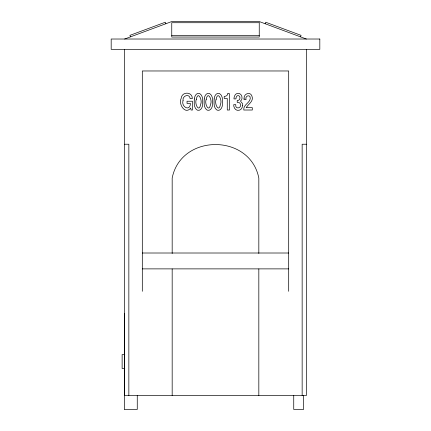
<?xml version="1.0" encoding="UTF-8"?>
<svg xmlns="http://www.w3.org/2000/svg" width="431" height="431" viewBox="0 0 431 431"><rect width="100%" height="100%" fill="white"/><g stroke="black" fill="none" stroke-linecap="round" stroke-linejoin="round"><path stroke-width="0.65" d="M265.135 23.732L265.749 22.256L301.086 35.358L300.472 36.834M124.64 39.022L171.754 21.55L259.246 21.55L306.36 39.022M171.754 35.568L259.246 35.568M124.64 144.229L128.847 144.229L128.847 395.572M306.36 144.229L302.153 144.229L302.153 395.572M142.284 253.008L288.716 253.008M142.284 268.879L288.716 268.879M124.78 354.584L122.129 354.584L122.129 368.473L124.78 368.473M124.64 409.45L137.263 409.45L137.263 395.416M165.865 23.732L165.251 22.256L129.914 35.358L130.528 36.834M306.36 49.344L306.36 395.572L124.64 395.572L124.64 49.344M303.575 395.416L303.575 409.45L293.737 409.45L293.737 395.416M288.689 291.297L288.689 70.97L142.311 70.97L142.311 291.297M258.826 253.482L258.826 178.062C250.007 133.394 180.993 133.394 172.174 178.062L172.174 253.482M258.826 268.971L258.826 395.572M172.174 268.971L172.174 395.572M124.397 313.612L124.397 409.45M196.304 99.432C194.236 103.532 199.154 113.434 200.657 104.28C202.726 100.181 197.797 90.251 196.304 99.432M206.217 99.432C204.143 103.532 209.062 113.434 210.57 104.28C212.639 100.181 207.71 90.251 206.217 99.432M216.125 99.432C214.056 103.532 218.975 113.434 220.478 104.28C222.547 100.181 217.617 90.251 216.125 99.432M183.056 100.504C180.837 106.845 190.206 111.936 190.432 103.456L187.043 103.456L187.043 101.242L192.458 101.242L192.458 110.018L191.035 110.018L190.696 108.057C185.233 115.131 178.175 104.06 181.192 98.322C181.763 91.329 192.528 91.48 192.318 98.651L190.146 98.651C189.71 93.182 182.092 95.639 183.056 100.504M244.075 98.349L244.005 99.658L246.036 99.658C244.576 95.644 250.691 93.904 250.282 98.462C249.738 103.144 243.057 104.728 243.774 110.018L252.291 110.018L252.291 107.637L246.214 107.637C248.423 103.957 254.215 101.075 251.844 95.86C250.142 91.216 243.574 93.91 244.075 98.349M194.343 98.958C194.23 102.616 193.541 107.955 197.269 110.147C200.625 111.343 202.5 107.497 202.624 104.744C202.732 101.086 203.427 95.747 199.693 93.554C196.337 92.358 194.462 96.205 194.343 98.958M204.251 98.958C204.143 102.616 203.448 107.955 207.176 110.147C210.533 111.343 212.413 107.497 212.531 104.744C212.645 101.086 213.334 95.747 209.606 93.554C206.25 92.358 204.369 96.205 204.251 98.958M214.164 98.958C214.051 102.616 213.361 107.955 217.089 110.147C220.446 111.343 222.321 107.497 222.444 104.744C222.552 101.086 223.247 95.747 219.514 93.554C216.157 92.358 214.282 96.205 214.164 98.958M242.524 105.353L242.168 107.443L241.204 109.005A4.256 4.256 0 0 1 238.973 110.261C235.665 111.085 233.451 107.599 233.726 104.647L235.752 104.647C234.841 110.013 242.621 108.079 240.212 103.699A2.107 2.107 0 0 0 238.968 102.61L237.233 102.438L237.233 100.455C239.916 100.929 241.037 96.953 238.828 95.725C236.899 94.917 235.816 97.331 235.983 98.904L233.958 98.904C234.017 96.738 234.884 94.114 237.19 93.457A3.831 3.831 0 0 1 239.523 93.629C241.936 94.567 242.545 97.692 241.597 99.879C238.413 101.641 243.73 102.433 242.524 105.353M227.837 93.672C227.67 95.445 225.855 96.447 224.206 96.382L224.206 98.483L227.272 98.483L227.272 110.018L229.497 110.018L229.497 93.672L227.837 93.672M259.246 22.719L171.754 22.719L171.754 37.044L259.246 37.044L259.246 22.719M319.818 39.022L111.182 39.022L111.182 49.344L319.818 49.344L319.818 39.022"/></g></svg>
